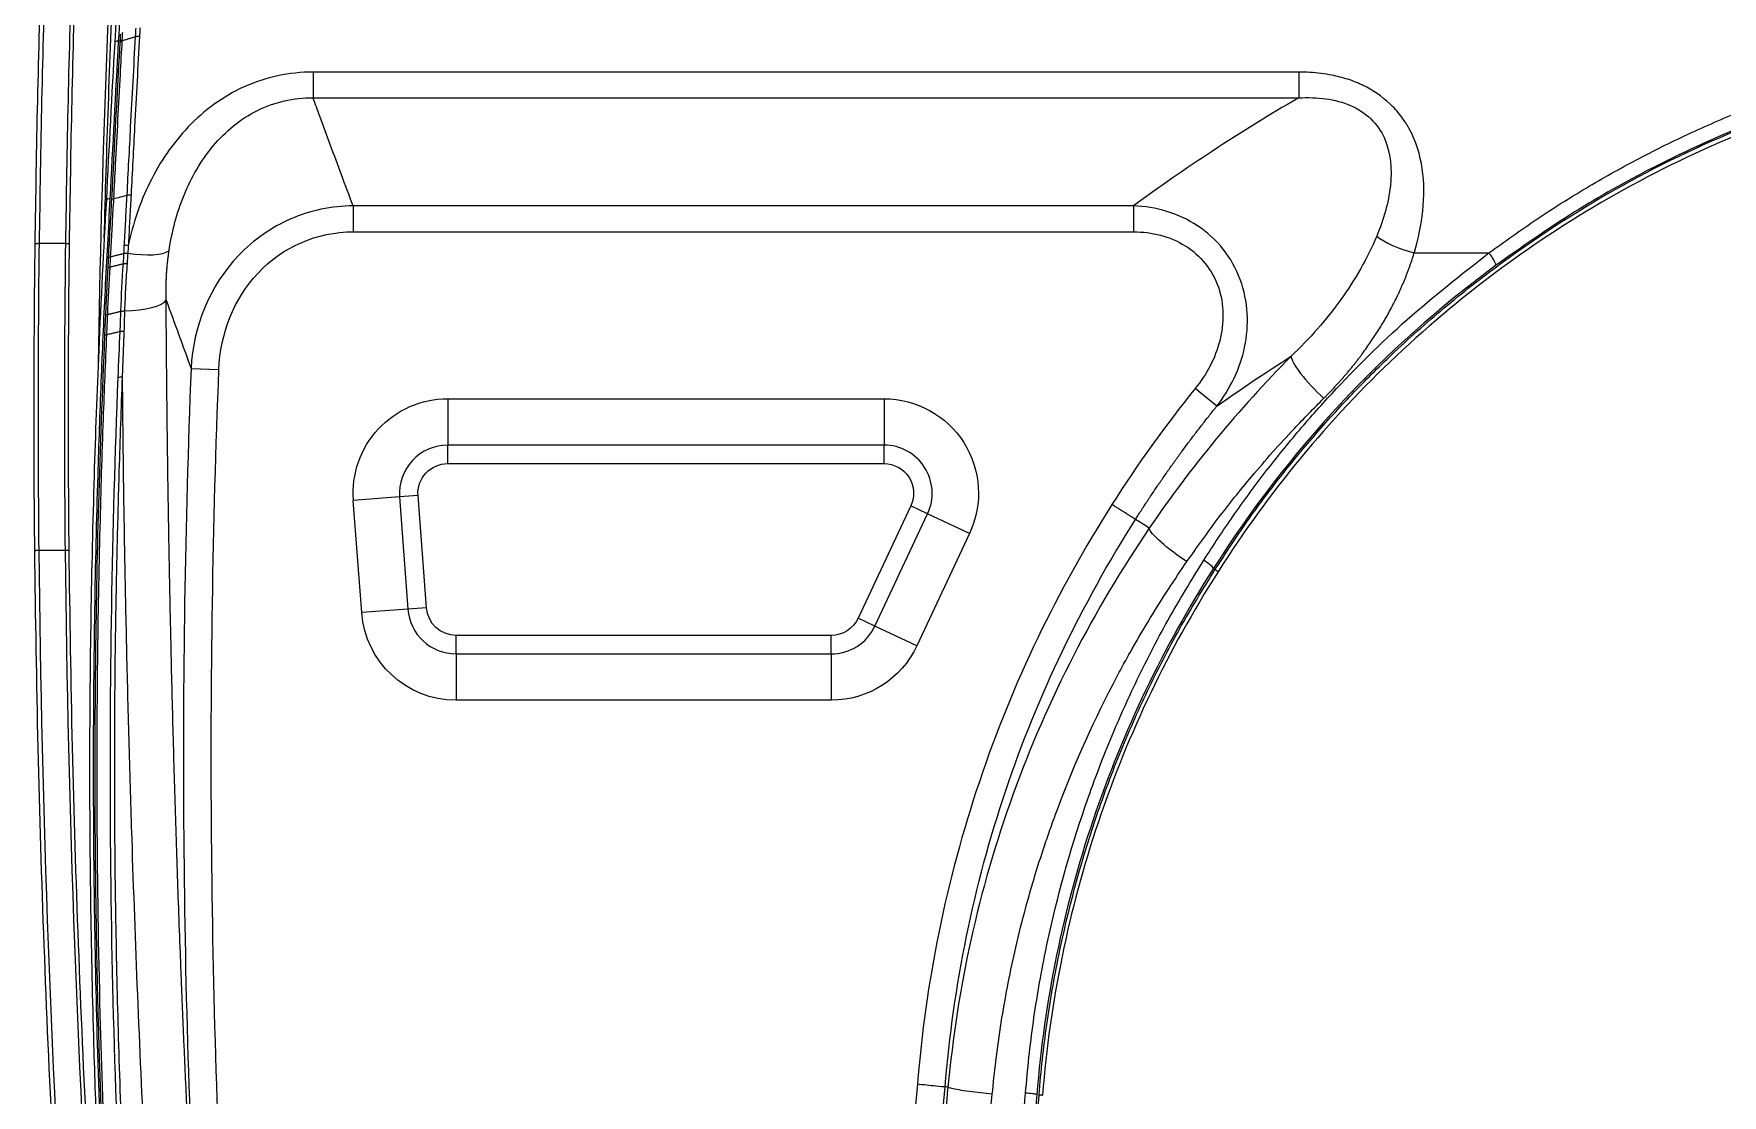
# Model space of a CAD drawing. Header units: millimetres. Extents: x 28 to 2425, y 8 to 1657.
# Drawn here: x 1754.3 to 1903.7, y 1127.8 to 1221.7 of the extents above; entities that cross this region are included whole.
import ezdxf

# ---------------------------------------------------------------- set-up
doc = ezdxf.new("R2010")
doc.units = ezdxf.units.MM
doc.layers.add('1LINE', color=7, linetype='CONTINUOUS')

msp = doc.modelspace()

# ---------------------------------------------------------------- linework, layer by layer
at = {"layer": '1LINE', "linetype": 'Continuous'}
for p, q in [((1761.98, 1221.05), (1761.81, 1221.05)), ((1779.04, 1218.32), (1779.04, 1216.04)), ((1866.24, 1218.32), (1866.24, 1216.04)), ((1851.63, 1206.49), (1782.58, 1206.49)), ((1782.58, 1206.49), (1782.58, 1204.19)), ((1851.63, 1206.49), (1851.63, 1204.19)), ((1782.58, 1204.19), (1851.63, 1204.19)), ((1876.45, 1202.32), (1883.07, 1202.32)), ((1768.25, 1192.11), (1770.71, 1192.01)), ((1790.95, 1189.42), (1790.95, 1185.32)), ((1790.95, 1189.42), (1829.55, 1189.42)), ((1829.55, 1189.42), (1829.55, 1185.32)), ((1859, 1188.77), (1857.08, 1190.32)), ((1829.55, 1185.32), (1790.95, 1185.32)), ((1790.95, 1183.68), (1790.95, 1185.32)), ((1829.55, 1183.68), (1829.55, 1185.32)), ((1790.95, 1183.68), (1829.55, 1183.68)), ((1786.7, 1180.74), (1782.6, 1180.43)), ((1783.34, 1170.51), (1782.6, 1180.43)), ((1788.33, 1180.86), (1786.7, 1180.74)), ((1786.7, 1180.74), (1787.43, 1170.81)), ((1789.07, 1170.93), (1788.33, 1180.86)), ((1831.92, 1179.95), (1827.26, 1170.01)), ((1828.75, 1169.31), (1833.41, 1179.25)), ((1833.41, 1179.25), (1831.92, 1179.95)), ((1837.12, 1177.51), (1833.41, 1179.25)), ((1837.12, 1177.51), (1832.46, 1167.57)), ((1787.43, 1170.81), (1783.34, 1170.51)), ((1789.07, 1170.93), (1787.43, 1170.81)), ((1828.75, 1169.31), (1827.26, 1170.01)), ((1791.69, 1166.85), (1791.69, 1168.49)), ((1824.88, 1168.49), (1791.69, 1168.49)), ((1824.88, 1166.85), (1824.88, 1168.49)), ((1832.46, 1167.57), (1828.75, 1169.31)), ((1791.69, 1166.85), (1824.88, 1166.85)), ((1791.69, 1166.85), (1791.69, 1162.75)), ((1824.88, 1166.85), (1824.88, 1162.75)), ((1824.88, 1162.75), (1791.69, 1162.75))]:
    msp.add_line(p, q, dxfattribs=at)
at = {"layer": '1LINE', "linetype": 'Continuous', "extrusion": (0, 0, -1)}
for centre, radius, start, end in [((-1790.95, 1181.05), 8.37, 355.7844, 90), ((-1829.55, 1181.06), 8.36, 90, 205.114), ((-1790.95, 1181.05), 2.63, 355.7844, 90), ((-1829.55, 1181.06), 2.62, 90, 205.114), ((-1791.69, 1171.12), 8.37, 270, 355.7844), ((-1791.69, 1171.12), 2.63, 270, 355.7844), ((-1824.88, 1171.12), 2.63, 205.114, 270), ((-1824.88, 1171.12), 8.37, 205.114, 270)]:
    msp.add_arc(centre, radius, start, end, dxfattribs=at)
at = {"layer": '1LINE', "linetype": 'Continuous'}
for centre, radius, start, end in [((1790.95, 1181.05), 4.27, 90, 184.2156), ((1829.55, 1181.06), 4.26, 334.886, 90), ((1791.69, 1171.12), 4.27, 184.2156, 270), ((1824.88, 1171.12), 4.27, 270, 334.886)]:
    msp.add_arc(centre, radius, start, end, dxfattribs=at)
for centre, major_axis, ratio, start_param, end_param in [((1761.81, 1220.94), (0.3, -0.017), 0.360708, 1.591142, 3.274346), ((1762.69, 1202.84), (-0.499, 0.027), 0.30054, 4.728371, 5.505748), ((1762.56, 1203.51), (3.93, -0.72), 0.294351, 4.788415, 6.01595), ((1876.45, 1203.51), (-3.83, 1.14), 0.287503, 0.617452, 1.655922), ((1762.11, 1198.32), (4, 0.02), 0.282764, 4.773548, 6.101145), ((1761.2, 1196.76), (-0.499, 0.023), 0.279639, 5.512609, 6.283185), ((1868.45, 1190.49), (-2.83, 2.83), 0.186145, 0.17766, 1.754444), ((1762.15, 1191.19), (-0.5, 0.02), 0.264183, 4.722852, 5.502987)]:
    msp.add_ellipse(centre, major_axis=major_axis, ratio=ratio, start_param=start_param, end_param=end_param, dxfattribs=at)
for points, knots in [([(1754.45, 1203.09), (1754.52, 1207.34), (1754.65, 1215.82), (1755.02, 1228.52), (1755.44, 1239.63), (1755.77, 1246.49), (1755.9, 1249.13)], [0, 0, 0, 0, 0.275563, 0.551344, 0.827372, 1, 1, 1, 1]), ([(1756.23, 1248.82), (1756.11, 1246.29), (1755.78, 1239.55), (1755.36, 1228.56), (1755, 1215.86), (1754.87, 1207.38), (1754.8, 1203.14)], [0, 0, 0, 0, 0.166309, 0.444665, 0.722558, 1, 1, 1, 1]), ([(1757.16, 1203.14), (1757.23, 1207.38), (1757.36, 1215.86), (1757.73, 1228.56), (1758.12, 1238.87), (1758.4, 1244.95), (1758.49, 1246.8)], [0, 0, 0, 0, 0.29033, 0.581132, 0.872419, 1, 1, 1, 1]), ([(1758.79, 1246.62), (1758.7, 1244.82), (1758.41, 1238.79), (1758.02, 1228.52), (1757.66, 1215.82), (1757.53, 1207.34), (1757.46, 1203.1)], [0, 0, 0, 0, 0.124949, 0.416884, 0.708558, 1, 1, 1, 1]), ([(1762.31, 1244.52), (1762.22, 1243.06), (1761.88, 1237.27), (1761.18, 1223.68), (1760.74, 1211.49), (1760.54, 1203.63)], [0, 0, 0, 0, 0.107992, 0.42719, 1, 1, 1, 1]), ([(1761.52, 1220.94), (1761.7, 1224.07), (1762.04, 1230.09), (1762.43, 1235.99), (1762.61, 1238.82)], [0, 0, 0, 0, 0.519582, 1, 1, 1, 1]), ([(1762.91, 1238.94), (1762.91, 1238.94), (1762.91, 1238.94), (1762.72, 1236.04), (1762.53, 1233.1), (1762.26, 1228.65), (1762.17, 1227.13), (1761.99, 1224.1), (1761.9, 1222.57), (1761.81, 1221.05)], [0, 0, 0, 0, 0.000003, 0.000003, 0.494375, 0.494375, 0.747187, 0.747187, 1, 1, 1, 1]), ([(1763.33, 1221.46), (1763.34, 1221.52), (1763.34, 1221.58), (1763.35, 1221.7), (1763.35, 1221.76), (1763.36, 1221.89), (1763.36, 1221.95), (1763.37, 1222.07), (1763.37, 1222.13), (1763.38, 1222.19)], [0, 0, 0, 0, 0.250659, 0.250659, 0.501404, 0.501404, 0.75215, 0.75215, 1, 1, 1, 1]), ([(1763.73, 1222.24), (1763.73, 1222.24), (1763.73, 1222.23), (1763.72, 1222.17), (1763.72, 1222.11), (1763.71, 1221.98), (1763.71, 1221.92), (1763.7, 1221.8), (1763.7, 1221.74), (1763.69, 1221.61), (1763.69, 1221.55), (1763.68, 1221.49)], [0, 0, 0, 0, 0.010515, 0.010515, 0.257886, 0.257886, 0.505258, 0.505258, 0.752629, 0.752629, 1, 1, 1, 1]), ([(1883.07, 1202.32), (1884.47, 1203.33), (1887.26, 1205.34), (1891.63, 1208.08), (1896.1, 1210.6), (1900.68, 1212.87), (1905.38, 1214.91), (1911.01, 1217.03), (1917.63, 1219.05), (1925.24, 1220.73), (1932.94, 1221.86), (1938.12, 1222.11), (1940.72, 1222.24)], [0, 0, 0, 0, 0.084506, 0.168247, 0.251428, 0.334257, 0.416949, 0.499717, 0.625894, 0.750784, 0.875208, 1, 1, 1, 1]), ([(1762.13, 1221.09), (1762.07, 1220.11), (1762.02, 1219.12), (1761.89, 1216.8), (1761.82, 1215.47), (1761.68, 1212.8), (1761.61, 1211.46), (1761.49, 1209.14), (1761.44, 1208.16), (1761.39, 1207.18)], [0, 0, 0, 0, 0.214185, 0.214185, 0.502275, 0.502275, 0.790338, 0.790338, 1, 1, 1, 1]), ([(1761.98, 1221.05), (1761.98, 1221.05), (1761.98, 1221.05), (1761.98, 1221.08), (1761.99, 1221.12), (1761.99, 1221.21), (1762, 1221.28), (1762, 1221.4), (1762.01, 1221.46), (1762.01, 1221.58), (1762.02, 1221.65), (1762.02, 1221.71)], [0, 0, 0, 0, 0.000084, 0.000084, 0.162213, 0.162213, 0.44148, 0.44148, 0.720748, 0.720748, 1, 1, 1, 1]), ([(1762.17, 1221.83), (1762.17, 1221.76), (1762.16, 1221.7), (1762.16, 1221.58), (1762.15, 1221.52), (1762.15, 1221.39), (1762.14, 1221.33), (1762.14, 1221.23), (1762.13, 1221.2), (1762.13, 1221.16)], [0, 0, 0, 0, 0.279263, 0.279263, 0.558527, 0.558527, 0.83779, 0.83779, 1, 1, 1, 1]), ([(1762.59, 1207.43), (1762.69, 1209.45), (1762.8, 1211.46), (1762.97, 1214.81), (1763.04, 1216.14), (1763.19, 1218.8), (1763.26, 1220.13), (1763.33, 1221.46)], [0, 0, 0, 0, 0.428579, 0.428579, 0.714291, 0.714291, 1, 1, 1, 1]), ([(1763.68, 1221.49), (1763.61, 1220.16), (1763.54, 1218.84), (1763.39, 1216.17), (1763.32, 1214.84), (1763.15, 1211.49), (1763.04, 1209.48), (1762.94, 1207.46)], [0, 0, 0, 0, 0.285703, 0.285703, 0.571416, 0.571416, 1, 1, 1, 1]), ([(1858.85, 1174.33), (1859.77, 1175.74), (1861.6, 1178.55), (1864.61, 1182.56), (1867.79, 1186.41), (1871.16, 1190.09), (1875, 1193.9), (1879.37, 1197.76), (1885.96, 1202.89), (1894.81, 1208.56), (1906.23, 1213.96), (1916.96, 1217.47), (1926.59, 1219.52), (1935, 1220.62), (1940.64, 1220.75), (1943.46, 1220.82)], [0, 0, 0, 0, 0.050379, 0.100482, 0.150403, 0.200232, 0.250062, 0.312685, 0.375248, 0.500322, 0.626089, 0.750425, 0.833955, 0.916933, 1, 1, 1, 1]), ([(1943.46, 1220.41), (1934.91, 1220.42), (1926.56, 1219.35), (1914.32, 1216.19), (1910.26, 1214.86), (1902.45, 1211.74), (1898.68, 1209.95), (1887.76, 1203.91), (1880.91, 1198.9), (1868.88, 1187.56), (1863.6, 1181.2), (1859.1, 1174.11)], [0, 0, 0, 0, 0.25, 0.25, 0.375, 0.375, 0.5, 0.5, 0.75, 0.75, 1, 1, 1, 1]), ([(1940.74, 1220.88), (1939.09, 1220.81), (1935.75, 1220.68), (1930.74, 1220.15), (1925.7, 1219.39), (1920.64, 1218.35), (1915.57, 1217.03), (1910.05, 1215.28), (1903.98, 1212.95), (1897.31, 1209.82), (1890.41, 1205.96), (1885.96, 1202.83), (1883.66, 1201.21)], [0, 0, 0, 0, 0.080416, 0.161947, 0.244624, 0.328474, 0.413525, 0.499804, 0.611237, 0.731724, 0.861303, 1, 1, 1, 1]), ([(1779.04, 1218.32), (1776.95, 1218.32), (1774.84, 1217.87), (1771.07, 1216.17), (1769.39, 1214.92), (1766.61, 1212.01), (1765.47, 1210.33), (1763.73, 1206.78), (1763.11, 1204.93), (1762.69, 1202.99)], [0, 0, 0, 0, 0.25, 0.25, 0.5, 0.5, 0.75, 0.75, 1, 1, 1, 1]), ([(1866.24, 1218.32), (1863.57, 1218.32), (1860.91, 1218.32), (1847.57, 1218.32), (1836.91, 1218.32), (1810.51, 1218.32), (1794.78, 1218.32), (1779.04, 1218.32)], [0, 0, 0, 0, 0.091746, 0.091746, 0.458731, 0.458731, 1, 1, 1, 1]), ([(1876.45, 1202.32), (1876.45, 1202.32), (1876.45, 1202.32), (1876.45, 1202.32), (1876.45, 1202.32), (1876.45, 1202.32), (1876.45, 1202.32), (1876.45, 1202.32), (1876.45, 1202.32), (1876.45, 1202.32), (1876.45, 1202.32), (1876.45, 1202.32), (1876.45, 1202.32), (1876.45, 1202.32), (1876.45, 1202.32), (1876.45, 1202.32), (1876.45, 1202.32), (1876.45, 1202.32), (1876.45, 1202.32), (1876.45, 1202.32), (1876.45, 1202.32), (1876.45, 1202.32), (1876.45, 1202.32), (1876.45, 1202.32), (1876.45, 1202.32), (1876.45, 1202.32), (1876.45, 1202.33), (1876.45, 1202.33), (1876.45, 1202.33), (1876.45, 1202.33), (1876.45, 1202.33), (1876.45, 1202.33), (1876.45, 1202.33), (1876.45, 1202.33), (1876.45, 1202.33), (1876.45, 1202.33), (1876.45, 1202.33), (1876.46, 1202.33), (1876.46, 1202.33), (1876.46, 1202.33), (1876.46, 1202.33), (1876.46, 1202.33), (1876.46, 1202.33), (1876.46, 1202.33), (1876.46, 1202.33), (1876.46, 1202.33), (1876.46, 1202.33), (1876.46, 1202.33), (1876.46, 1202.33), (1876.46, 1202.33), (1876.46, 1202.33), (1876.46, 1202.33), (1876.46, 1202.33), (1876.46, 1202.33), (1876.46, 1202.33), (1876.46, 1202.33), (1876.46, 1202.34), (1876.46, 1202.34), (1876.46, 1202.34), (1876.46, 1202.34), (1876.46, 1202.34), (1876.46, 1202.34), (1876.46, 1202.34), (1876.46, 1202.34), (1876.46, 1202.34), (1876.46, 1202.34), (1876.46, 1202.34), (1876.46, 1202.34), (1876.46, 1202.34), (1876.46, 1202.34), (1876.46, 1202.34), (1876.46, 1202.34), (1876.46, 1202.34), (1876.46, 1202.34), (1876.46, 1202.34), (1876.46, 1202.34), (1876.46, 1202.34), (1876.46, 1202.34), (1876.46, 1202.34), (1876.46, 1202.34), (1876.46, 1202.34), (1876.46, 1202.34), (1876.46, 1202.34), (1876.46, 1202.34), (1876.46, 1202.34), (1876.46, 1202.34), (1876.46, 1202.34), (1876.46, 1202.35), (1876.46, 1202.35), (1876.46, 1202.35), (1876.46, 1202.35), (1876.46, 1202.35), (1876.46, 1202.35), (1876.46, 1202.35), (1876.46, 1202.35), (1876.46, 1202.35), (1876.46, 1202.35), (1876.46, 1202.35), (1876.46, 1202.35), (1876.46, 1202.35), (1876.46, 1202.35), (1876.46, 1202.35), (1876.46, 1202.35), (1876.46, 1202.35), (1876.46, 1202.35), (1876.46, 1202.35), (1876.46, 1202.35), (1876.46, 1202.35), (1876.46, 1202.35), (1876.46, 1202.35), (1876.46, 1202.35), (1876.46, 1202.35), (1876.46, 1202.35), (1876.46, 1202.35), (1876.46, 1202.35), (1876.46, 1202.35), (1876.46, 1202.35), (1876.46, 1202.36), (1876.46, 1202.36), (1876.46, 1202.36), (1876.46, 1202.36), (1876.46, 1202.36), (1876.46, 1202.36), (1876.46, 1202.36), (1876.46, 1202.36), (1876.46, 1202.36), (1876.46, 1202.36), (1876.46, 1202.36), (1876.46, 1202.36), (1876.46, 1202.36), (1876.46, 1202.36), (1876.46, 1202.36), (1876.46, 1202.36), (1876.46, 1202.36), (1876.46, 1202.36), (1876.46, 1202.36), (1876.46, 1202.36), (1876.46, 1202.36), (1876.46, 1202.36), (1876.47, 1202.36), (1876.47, 1202.36), (1876.47, 1202.36), (1876.47, 1202.36), (1876.47, 1202.36), (1876.47, 1202.36), (1876.47, 1202.36), (1876.47, 1202.36), (1876.47, 1202.37), (1876.47, 1202.37), (1876.47, 1202.37), (1876.47, 1202.37), (1876.47, 1202.37), (1876.47, 1202.37), (1876.47, 1202.37), (1876.47, 1202.37), (1876.47, 1202.37), (1876.47, 1202.37), (1876.47, 1202.37), (1876.47, 1202.37), (1876.47, 1202.37), (1876.47, 1202.37), (1876.47, 1202.37), (1876.47, 1202.37), (1876.47, 1202.37), (1876.47, 1202.37), (1876.47, 1202.37), (1876.47, 1202.37), (1876.47, 1202.37), (1876.47, 1202.37), (1876.47, 1202.37), (1876.47, 1202.37), (1876.47, 1202.37), (1876.47, 1202.37), (1876.47, 1202.37), (1876.47, 1202.37), (1876.47, 1202.37), (1876.47, 1202.37), (1876.47, 1202.38), (1876.47, 1202.38), (1876.47, 1202.38), (1876.47, 1202.38), (1876.47, 1202.38), (1876.47, 1202.38), (1876.47, 1202.38), (1876.47, 1202.38), (1876.47, 1202.38), (1876.47, 1202.38), (1876.47, 1202.38), (1876.47, 1202.38), (1876.47, 1202.38), (1876.47, 1202.38), (1876.47, 1202.38), (1876.47, 1202.38), (1876.47, 1202.38), (1876.47, 1202.38), (1876.47, 1202.38), (1876.47, 1202.38), (1876.47, 1202.38), (1876.47, 1202.38), (1876.47, 1202.38), (1876.83, 1203.58), (1877.35, 1206.04), (1877.35, 1209.78), (1876.62, 1212.2), (1876.02, 1213.29), (1876.02, 1213.29), (1876.02, 1213.29), (1876.02, 1213.29), (1876.02, 1213.29), (1876.02, 1213.29), (1876.02, 1213.29), (1876.02, 1213.29), (1876.02, 1213.29), (1876.02, 1213.29), (1876.02, 1213.29), (1876.02, 1213.29), (1876.02, 1213.29), (1876.02, 1213.3), (1876.02, 1213.3), (1876.02, 1213.3), (1876.02, 1213.3), (1876.02, 1213.3), (1876.02, 1213.3), (1876.02, 1213.3), (1876.02, 1213.3), (1876.02, 1213.3), (1876.02, 1213.3), (1876.02, 1213.3), (1876.02, 1213.3), (1876.02, 1213.3), (1876.02, 1213.3), (1876.02, 1213.3), (1876.01, 1213.31), (1876, 1213.34), (1875.97, 1213.38), (1875.92, 1213.47), (1875.82, 1213.65), (1875.6, 1214), (1875.12, 1214.67), (1874, 1215.89), (1872.8, 1216.72), (1871.93, 1217.14), (1871.93, 1217.14), (1871.93, 1217.14), (1871.93, 1217.14), (1871.93, 1217.14), (1871.92, 1217.14), (1871.92, 1217.15), (1871.91, 1217.15), (1871.88, 1217.16), (1871.84, 1217.19), (1871.74, 1217.23), (1871.55, 1217.32), (1871.16, 1217.48), (1870.36, 1217.77), (1869.34, 1218.03), (1868.21, 1218.21), (1867.22, 1218.31), (1866.57, 1218.32), (1866.24, 1218.32)], [0, 0, 0, 0, 0.000015, 0.000031, 0.000046, 0.000061, 0.000077, 0.000092, 0.000108, 0.000123, 0.000138, 0.000154, 0.000169, 0.000184, 0.0002, 0.000215, 0.00023, 0.000246, 0.000261, 0.000276, 0.000292, 0.000307, 0.000323, 0.000338, 0.000353, 0.000369, 0.000384, 0.000399, 0.000415, 0.00043, 0.000445, 0.000461, 0.000476, 0.000492, 0.000507, 0.000522, 0.000538, 0.000553, 0.000568, 0.000584, 0.000599, 0.000614, 0.00063, 0.000645, 0.00066, 0.000676, 0.000691, 0.000707, 0.000722, 0.000737, 0.000753, 0.000768, 0.000783, 0.000799, 0.000814, 0.000829, 0.000845, 0.00086, 0.000876, 0.000891, 0.000906, 0.000922, 0.000937, 0.000952, 0.000968, 0.000983, 0.000998, 0.001014, 0.001029, 0.001044, 0.00106, 0.001075, 0.001091, 0.001106, 0.001121, 0.001137, 0.001152, 0.001167, 0.001183, 0.001198, 0.001213, 0.001229, 0.001244, 0.00126, 0.001275, 0.00129, 0.001306, 0.001321, 0.001336, 0.001352, 0.001367, 0.001382, 0.001398, 0.001413, 0.001428, 0.001444, 0.001459, 0.001475, 0.00149, 0.001505, 0.001521, 0.001536, 0.001551, 0.001567, 0.001582, 0.001597, 0.001613, 0.001628, 0.001644, 0.001659, 0.001674, 0.00169, 0.001705, 0.00172, 0.001736, 0.001751, 0.001766, 0.001782, 0.001797, 0.001812, 0.001828, 0.001843, 0.001859, 0.001874, 0.001889, 0.001905, 0.00192, 0.001935, 0.001951, 0.001966, 0.001981, 0.001997, 0.002012, 0.002028, 0.002043, 0.002058, 0.002074, 0.002089, 0.002104, 0.00212, 0.002135, 0.00215, 0.002166, 0.002181, 0.002196, 0.002212, 0.002227, 0.002243, 0.002258, 0.002273, 0.002289, 0.002304, 0.002319, 0.002335, 0.00235, 0.002365, 0.002381, 0.002396, 0.002412, 0.002427, 0.002442, 0.002458, 0.002473, 0.002488, 0.002504, 0.002519, 0.002534, 0.00255, 0.002565, 0.002581, 0.002596, 0.002611, 0.002627, 0.002642, 0.002657, 0.002673, 0.002688, 0.002703, 0.002719, 0.002734, 0.002749, 0.002765, 0.00278, 0.002796, 0.002811, 0.002826, 0.002842, 0.002857, 0.002872, 0.002888, 0.002903, 0.002918, 0.002934, 0.002949, 0.002965, 0.00298, 0.002995, 0.003011, 0.003026, 0.003041, 0.003057, 0.1697, 0.335641, 0.501402, 0.501418, 0.501433, 0.501448, 0.501464, 0.501479, 0.501494, 0.501509, 0.501525, 0.50154, 0.501555, 0.501571, 0.501586, 0.501601, 0.501617, 0.501632, 0.501647, 0.501662, 0.501678, 0.501693, 0.501708, 0.501724, 0.501739, 0.501754, 0.501769, 0.501785, 0.5018, 0.501831, 0.501892, 0.502381, 0.50336, 0.505317, 0.509232, 0.517061, 0.532717, 0.564014, 0.626507, 0.750459, 0.750467, 0.750474, 0.75049, 0.75052, 0.75058, 0.750701, 0.750943, 0.751427, 0.752394, 0.754328, 0.758197, 0.765934, 0.781408, 0.812382, 0.874557, 0.916459, 0.958337, 1, 1, 1, 1]), ([(1766.3, 1202.51), (1766.55, 1204.23), (1766.99, 1205.87), (1768.26, 1208.99), (1769.12, 1210.49), (1771.28, 1213.07), (1772.6, 1214.17), (1775.62, 1215.67), (1777.33, 1216.06), (1779.04, 1216.04)], [0, 0, 0, 0, 0.25, 0.25, 0.5, 0.5, 0.75, 0.75, 1, 1, 1, 1]), ([(1782.58, 1206.49), (1782.23, 1207.4), (1781.89, 1208.32), (1780.91, 1210.97), (1780.27, 1212.69), (1779.44, 1214.96), (1779.24, 1215.5), (1779.04, 1216.04)], [0, 0, 0, 0, 0.287844, 0.287844, 0.830939, 0.830939, 1, 1, 1, 1]), ([(1866.24, 1216.04), (1867.85, 1216.13), (1869.48, 1215.95), (1871.5, 1215.06), (1872.12, 1214.66), (1873.13, 1213.68), (1873.53, 1213.1), (1874.39, 1211.19), (1874.51, 1209.72), (1874.18, 1206.77), (1873.74, 1205.26), (1873.14, 1203.8)], [0, 0, 0, 0, 0.25, 0.25, 0.375, 0.375, 0.5, 0.5, 0.75, 0.75, 1, 1, 1, 1]), ([(1760.81, 1106.9), (1760.65, 1109.62), (1760.32, 1115.18), (1759.94, 1123.67), (1759.6, 1133.38), (1759.35, 1144.75), (1759.26, 1157.36), (1759.38, 1170.16), (1759.66, 1182.19), (1760.1, 1194.5), (1760.54, 1202.58), (1760.78, 1207.01)], [0, 0, 0, 0, 0.08041, 0.163852, 0.250112, 0.367123, 0.500137, 0.62497, 0.750032, 0.862981, 1, 1, 1, 1]), ([(1761.07, 1207.1), (1760.92, 1204.42), (1760.62, 1199.05), (1760.26, 1190.89), (1759.93, 1181.47), (1759.67, 1170.4), (1759.56, 1157.86), (1759.64, 1145.05), (1759.92, 1131.95), (1760.4, 1119.23), (1760.89, 1110.74), (1761.11, 1106.92)], [0, 0, 0, 0, 0.083023, 0.166341, 0.25005, 0.369631, 0.500021, 0.625081, 0.749976, 0.887382, 1, 1, 1, 1]), ([(1761.39, 1207.11), (1761.36, 1206.76), (1761.34, 1206.4), (1761.28, 1205.36), (1761.25, 1204.69), (1761.17, 1203.34), (1761.14, 1202.66), (1761.1, 1201.98)], [0, 0, 0, 0, 0.210017, 0.210017, 0.605036, 0.605036, 1, 1, 1, 1]), ([(1762.34, 1202.97), (1762.35, 1203.1), (1762.36, 1203.24), (1762.4, 1204.06), (1762.44, 1204.73), (1762.51, 1206.08), (1762.55, 1206.76), (1762.59, 1207.43)], [0, 0, 0, 0, 0.092606, 0.092606, 0.546304, 0.546304, 1, 1, 1, 1]), ([(1762.94, 1207.46), (1762.94, 1207.46), (1762.94, 1207.46), (1762.9, 1206.78), (1762.86, 1206.11), (1762.79, 1204.76), (1762.75, 1204.08), (1762.71, 1203.27), (1762.7, 1203.13), (1762.69, 1202.99)], [0, 0, 0, 0, 0.000603, 0.000603, 0.454027, 0.454027, 0.90745, 0.90745, 1, 1, 1, 1]), ([(1782.58, 1206.49), (1780.67, 1206.47), (1778.81, 1206.08), (1775.35, 1204.58), (1773.79, 1203.49), (1769.87, 1199.41), (1768.43, 1195.79), (1768.25, 1192.11)], [0, 0, 0, 0, 0.25, 0.25, 0.5, 0.5, 1, 1, 1, 1]), ([(1859, 1188.77), (1860.17, 1190.28), (1861.05, 1192.07), (1861.86, 1195.92), (1861.78, 1198.04), (1860.71, 1200.92), (1860.19, 1201.84), (1858.92, 1203.45), (1858.13, 1204.16), (1855.6, 1205.84), (1853.59, 1206.41), (1851.63, 1206.49)], [0, 0, 0, 0, 0.25, 0.25, 0.5, 0.5, 0.625, 0.625, 0.75, 0.75, 1, 1, 1, 1]), ([(1770.71, 1192.01), (1770.83, 1195.17), (1772.01, 1198.24), (1776.33, 1202.84), (1779.4, 1204.19), (1782.58, 1204.19)], [0, 0, 0, 0, 0.5, 0.5, 1, 1, 1, 1]), ([(1851.63, 1204.19), (1853.24, 1204.19), (1854.85, 1203.79), (1857.54, 1202.12), (1858.61, 1200.79), (1859.65, 1197.78), (1859.64, 1196.1), (1858.86, 1193.01), (1858.09, 1191.57), (1857.08, 1190.32)], [0, 0, 0, 0, 0.25, 0.25, 0.5, 0.5, 0.75, 0.75, 1, 1, 1, 1]), ([(1762.31, 1202.28), (1762.31, 1202.28), (1762.31, 1202.28), (1762.32, 1202.51), (1762.33, 1202.74), (1762.34, 1202.97)], [0, 0, 0, 0, 0.000084, 0.000084, 1, 1, 1, 1]), ([(1873.14, 1203.8), (1872.32, 1201.84), (1871.24, 1199.98), (1868.68, 1196.41), (1867.2, 1194.71), (1865.57, 1193.18)], [0, 0, 0, 0, 0.5, 0.5, 1, 1, 1, 1]), ([(1762.59, 1201.39), (1762.54, 1200.71), (1762.44, 1199.32), (1762.39, 1197.91), (1762.36, 1197.19)], [0, 0, 0, 0, 0.486598, 1, 1, 1, 1]), ([(1857.83, 1175.13), (1858.68, 1176.43), (1860.39, 1179.05), (1863.16, 1182.81), (1866.08, 1186.44), (1870.2, 1191.08), (1875.72, 1196.56), (1880.61, 1200.4), (1883.07, 1202.32)], [0, 0, 0, 0, 0.125155, 0.250853, 0.375692, 0.50006, 0.749874, 1, 1, 1, 1]), ([(1760.7, 1196.78), (1760.71, 1197.13), (1760.73, 1197.48), (1760.76, 1198.18), (1760.78, 1198.53), (1760.83, 1199.58), (1760.87, 1200.28), (1760.9, 1200.97)], [0, 0, 0, 0, 0.249928, 0.249928, 0.499849, 0.499849, 1, 1, 1, 1]), ([(1760.62, 1195.01), (1760.63, 1195.3), (1760.64, 1195.59), (1760.66, 1196.04), (1760.67, 1196.18), (1760.68, 1196.48), (1760.69, 1196.63), (1760.7, 1196.78)], [0, 0, 0, 0, 0.496649, 0.496649, 0.748284, 0.748284, 1, 1, 1, 1]), ([(1760.77, 1195.1), (1760.66, 1192.62), (1760.42, 1186.98), (1760.14, 1177.38), (1759.92, 1165.6), (1759.87, 1151.23), (1760.11, 1135.9), (1760.61, 1121.33), (1761.1, 1112.56), (1761.32, 1108.65)], [0, 0, 0, 0, 0.088078, 0.200778, 0.338099, 0.500035, 0.699331, 0.865984, 1, 1, 1, 1]), ([(1762.3, 1195.41), (1762.28, 1194.73), (1762.22, 1193.37), (1762.18, 1192), (1762.15, 1191.32)], [0, 0, 0, 0, 0.500001, 1, 1, 1, 1]), ([(1761.17, 1108.64), (1761.02, 1111.38), (1760.71, 1116.65), (1760.38, 1124.22), (1760.14, 1131.12), (1759.97, 1137.35), (1759.87, 1142.9), (1759.8, 1147.8), (1759.74, 1155.37), (1759.78, 1166.1), (1760.04, 1180.39), (1760.42, 1190.05), (1760.62, 1195.01)], [0, 0, 0, 0, 0.094192, 0.180777, 0.259771, 0.331184, 0.395024, 0.451294, 0.499996, 0.657047, 0.823775, 1, 1, 1, 1]), ([(1762.15, 1191.32), (1762.05, 1188.57), (1761.87, 1183.58), (1761.7, 1176.8), (1761.54, 1169.35), (1761.45, 1160.73), (1761.46, 1150.39), (1761.61, 1140.01), (1761.89, 1129.5), (1762.3, 1119.07), (1762.69, 1112.11), (1762.88, 1108.73)], [0, 0, 0, 0, 0.101949, 0.185276, 0.250031, 0.375031, 0.500023, 0.625011, 0.749997, 0.878596, 1, 1, 1, 1]), ([(1762.15, 1191.32), (1762.18, 1188.63), (1762.23, 1183.26), (1762.36, 1175.13), (1762.53, 1166.97), (1762.74, 1158.76), (1763.04, 1148.68), (1763.48, 1136.71), (1764.09, 1122.85), (1764.59, 1113.59), (1764.85, 1108.96)], [0, 0, 0, 0, 0.100026, 0.199954, 0.299853, 0.399793, 0.499838, 0.666546, 0.833304, 1, 1, 1, 1]), ([(1856.35, 1175.02), (1857.26, 1176.3), (1859.08, 1178.87), (1862.25, 1182.8), (1865.37, 1186.34), (1867.58, 1188.57), (1868.45, 1189.46)], [0, 0, 0, 0, 0.250271, 0.500006, 0.802165, 1, 1, 1, 1]), ([(1849.71, 1180.06), (1847.29, 1176.22), (1845.09, 1172.3), (1841.17, 1164.14), (1839.45, 1159.89), (1836.52, 1151.2), (1835.32, 1146.72), (1833.49, 1137.75), (1832.87, 1133.28), (1832.5, 1128.77)], [0, 0, 0, 0, 0.247153, 0.247153, 0.500353, 0.500353, 0.753552, 0.753552, 1, 1, 1, 1]), ([(1834.95, 1128.54), (1835.69, 1137.51), (1837.49, 1146.36), (1843.15, 1163.17), (1846.98, 1171.11), (1851.79, 1178.75)], [0, 0, 0, 0, 0.5, 0.5, 1, 1, 1, 1]), ([(1853.01, 1177.97), (1850.59, 1174.38), (1848.33, 1170.62), (1844.28, 1162.74), (1842.47, 1158.59), (1839.43, 1150.17), (1838.19, 1145.88), (1836.29, 1137.26), (1835.62, 1132.91), (1835.21, 1128.52)], [0, 0, 0, 0, 0.247173, 0.247173, 0.500297, 0.500297, 0.753421, 0.753421, 1, 1, 1, 1]), ([(1856.34, 1175.02), (1855.58, 1175.51), (1854.7, 1176.16), (1853.41, 1177.3), (1853.06, 1177.75), (1853.01, 1177.97)], [0, 0, 0, 0, 0.5, 0.5, 1, 1, 1, 1]), ([(1757.01, 1106.2), (1756.67, 1112.01), (1755.97, 1123.63), (1755.22, 1141.07), (1754.67, 1158.51), (1754.5, 1170.14), (1754.42, 1175.95)], [0, 0, 0, 0, 0.249844, 0.499788, 0.749838, 1, 1, 1, 1]), ([(1757.43, 1175.97), (1757.51, 1170.17), (1757.68, 1158.57), (1758.23, 1141.16), (1758.98, 1123.76), (1759.67, 1112.17), (1760.02, 1106.37)], [0, 0, 0, 0, 0.250163, 0.500213, 0.750156, 1, 1, 1, 1]), ([(1839.13, 1127.9), (1839.23, 1128.88), (1839.44, 1131), (1840.04, 1135.2), (1841.05, 1140.49), (1842.38, 1145.59), (1843.48, 1149.1), (1844.08, 1150.84), (1844.38, 1151.71), (1844.54, 1152.14), (1844.62, 1152.36), (1844.66, 1152.47), (1844.68, 1152.53), (1846.15, 1156.54), (1847.98, 1160.68), (1850.18, 1164.88), (1850.68, 1165.81), (1851.57, 1167.43), (1852.94, 1169.78), (1854.62, 1172.46), (1855.8, 1174.21), (1856.34, 1175.02)], [0, 0, 0, 0, 0.057322, 0.125333, 0.249778, 0.373929, 0.436075, 0.467193, 0.482767, 0.490558, 0.494455, 0.496404, 0.497378, 0.498352, 0.749033, 0.76471, 0.780383, 0.811724, 0.87441, 0.942008, 1, 1, 1, 1]), ([(1842.07, 1128), (1842.17, 1129.05), (1842.35, 1131.16), (1842.88, 1135.33), (1844.13, 1142.58), (1846.32, 1150.71), (1849.22, 1158.55), (1851.75, 1164.28), (1854.58, 1169.82), (1856.75, 1173.36), (1857.83, 1175.13)], [0, 0, 0, 0, 0.062903, 0.125289, 0.250072, 0.499965, 0.626391, 0.749968, 0.875484, 1, 1, 1, 1]), ([(1858.68, 1174.38), (1854.24, 1167.43), (1850.7, 1160.03), (1845.4, 1144.3), (1843.73, 1136.19), (1843.07, 1127.85)], [0, 0, 0, 0, 0.5, 0.5, 1, 1, 1, 1]), ([(1843.27, 1127.85), (1843.36, 1128.89), (1843.54, 1130.96), (1844.07, 1135.08), (1845.3, 1142.23), (1847.46, 1150.23), (1850.32, 1157.97), (1852.82, 1163.61), (1855.63, 1169.09), (1857.77, 1172.58), (1858.85, 1174.33)], [0, 0, 0, 0, 0.062658, 0.125271, 0.250015, 0.499879, 0.6253, 0.749938, 0.874704, 1, 1, 1, 1]), ([(1859.1, 1174.11), (1854.69, 1167.19), (1851.15, 1159.83), (1845.88, 1144.17), (1844.23, 1136.1), (1843.57, 1127.81)], [0, 0, 0, 0, 0.5, 0.5, 1, 1, 1, 1]), ([(1858.68, 1174.38), (1858.7, 1174.41), (1858.64, 1174.52), (1858.3, 1174.82), (1858.04, 1175), (1857.83, 1175.13)], [0, 0, 0, 0, 0.5, 0.5, 1, 1, 1, 1]), ([(1832.5, 1128.77), (1832.2, 1125.51), (1831.95, 1122.23), (1831.53, 1115.69), (1831.37, 1112.41), (1831.26, 1109.13)], [0, 0, 0, 0, 0.499811, 0.499811, 1, 1, 1, 1]), ([(1834.95, 1128.53), (1834.85, 1128.55), (1834.56, 1128.57), (1833.63, 1128.66), (1833.03, 1128.72), (1832.5, 1128.77)], [0, 0, 0, 0, 0.5, 0.5, 1, 1, 1, 1]), ([(1835.2, 1128.52), (1835.06, 1127.08), (1834.75, 1123.85), (1834.31, 1118.27), (1834.01, 1113.21), (1833.89, 1109.95), (1833.85, 1109.03)], [0, 0, 0, 0, 0.22199, 0.500003, 0.859222, 1, 1, 1, 1]), ([(1839.13, 1127.9), (1838.79, 1127.94), (1838.07, 1128.01), (1837.05, 1128.14), (1836.15, 1128.27), (1835.49, 1128.41), (1835.3, 1128.48), (1835.2, 1128.51)], [0, 0, 0, 0, 0.183667, 0.382851, 0.591017, 0.799616, 1, 1, 1, 1]), ([(1837.79, 1108.87), (1837.85, 1110.46), (1837.99, 1113.64), (1838.28, 1118.35), (1838.65, 1123.11), (1838.97, 1126.27), (1839.13, 1127.9)], [0, 0, 0, 0, 0.250001, 0.5, 0.742031, 1, 1, 1, 1]), ([(1840.86, 1108.73), (1841, 1111.94), (1841.27, 1118.37), (1841.8, 1124.78), (1842.07, 1128)], [0, 0, 0, 0, 0.498116, 1, 1, 1, 1]), ([(1843.07, 1127.85), (1842.8, 1124.66), (1842.27, 1118.29), (1841.99, 1111.89), (1841.86, 1108.69)], [0, 0, 0, 0, 0.500512, 1, 1, 1, 1]), ([(1842, 1106.92), (1842.08, 1109.2), (1842.25, 1113.81), (1842.67, 1120.8), (1843.07, 1125.48), (1843.27, 1127.85)], [0, 0, 0, 0, 0.326511, 0.65978, 1, 1, 1, 1]), ([(1843.07, 1127.85), (1843.06, 1127.86), (1843.03, 1127.88), (1842.7, 1127.94), (1842.29, 1127.98), (1842.07, 1128)], [0, 0, 0, 0, 0.231097, 0.578882, 1, 1, 1, 1]), ([(1843.27, 1127.85), (1843.28, 1127.85), (1843.29, 1127.85), (1843.31, 1127.85), (1843.32, 1127.85), (1843.37, 1127.84), (1843.4, 1127.84), (1843.46, 1127.83), (1843.48, 1127.83), (1843.52, 1127.82), (1843.54, 1127.82), (1843.56, 1127.81), (1843.57, 1127.81), (1843.57, 1127.81)], [0, 0, 0, 0, 0.068676, 0.068676, 0.14348, 0.14348, 0.357613, 0.357613, 0.571743, 0.571743, 0.785872, 0.785872, 1, 1, 1, 1])]:
    msp.add_open_spline(points, degree=3, knots=knots, dxfattribs=at)
for points, degree in [([(1760.05, 1192.54), (1760.33, 1210.09), (1761.01, 1227.51), (1762.06, 1244.79)], 3), ([(1760.78, 1207.01), (1761.01, 1211.69), (1761.26, 1216.34), (1761.52, 1220.94)], 3), ([(1761.81, 1221.05), (1761.55, 1216.44), (1761.31, 1211.79), (1761.07, 1207.1)], 3), ([(1761.24, 1207.08), (1761.48, 1211.77), (1761.72, 1216.42), (1761.98, 1221.03)], 3), ([(1761.98, 1221.05), (1761.99, 1221.09), (1762.04, 1221.13), (1762.13, 1221.16)], 3), ([(1761.98, 1220.97), (1761.98, 1221.02), (1762.04, 1221.06), (1762.13, 1221.09)], 3), ([(1762.13, 1221.09), (1763.33, 1221.46)], 1), ([(1762.13, 1221.16), (1762.13, 1221.14), (1762.13, 1221.11), (1762.13, 1221.09)], 3), ([(1779.04, 1216.04), (1808.11, 1216.04), (1837.17, 1216.04), (1866.24, 1216.04)], 3), ([(1866.24, 1216.04), (1860.93, 1212.96), (1856.1, 1209.76), (1851.63, 1206.49)], 3), ([(1761.07, 1207.1), (1760.93, 1207.11), (1760.76, 1207.06), (1760.78, 1207.01)], 3), ([(1760.95, 1201.89), (1761.04, 1203.62), (1761.14, 1205.35), (1761.24, 1207.08)], 3), ([(1761.24, 1207.08), (1761.24, 1207.09), (1761.3, 1207.11), (1761.38, 1207.11)], 3), ([(1761.39, 1207.11), (1761.79, 1207.22), (1762.19, 1207.32), (1762.59, 1207.43)], 3), ([(1762.59, 1207.43), (1762.68, 1207.45), (1762.82, 1207.46), (1762.94, 1207.46)], 3), ([(1754.42, 1175.95), (1754.33, 1185.01), (1754.34, 1194.06), (1754.45, 1203.09)], 3), ([(1754.8, 1203.14), (1754.69, 1194.11), (1754.68, 1185.06), (1754.77, 1176)], 3), ([(1757.16, 1203.14), (1754.8, 1203.14)], 1), ([(1757.13, 1176), (1757.04, 1185.06), (1757.05, 1194.11), (1757.16, 1203.14)], 3), ([(1757.46, 1203.1), (1757.35, 1194.07), (1757.34, 1185.03), (1757.43, 1175.97)], 3), ([(1762.69, 1202.99), (1762.68, 1202.76), (1762.66, 1202.54), (1762.65, 1202.31)], 3), ([(1761.05, 1201.07), (1760.98, 1199.67), (1760.91, 1198.27), (1760.84, 1196.87)], 3), ([(1760.9, 1200.97), (1760.92, 1201.28), (1760.94, 1201.58), (1760.95, 1201.89)], 3), ([(1760.95, 1201.89), (1760.95, 1201.93), (1761.01, 1201.96), (1761.1, 1201.98)], 3), ([(1761.1, 1201.98), (1761.08, 1201.68), (1761.07, 1201.38), (1761.05, 1201.07)], 3), ([(1761.05, 1201.07), (1762.26, 1201.37)], 1), ([(1761.1, 1201.98), (1762.31, 1202.28)], 1), ([(1762.04, 1197.16), (1762.08, 1198.56), (1762.16, 1199.97), (1762.26, 1201.37)], 3), ([(1762.26, 1201.37), (1762.28, 1201.67), (1762.29, 1201.97), (1762.31, 1202.27)], 3), ([(1762.31, 1202.27), (1762.4, 1202.3), (1762.52, 1202.31), (1762.65, 1202.3)], 3), ([(1762.65, 1202.3), (1762.63, 1202), (1762.61, 1201.7), (1762.59, 1201.4)], 3), ([(1883.66, 1201.21), (1873.66, 1193.81), (1865.35, 1184.88), (1858.68, 1174.38)], 3), ([(1766.04, 1198.14), (1766.78, 1196.13), (1767.51, 1194.12), (1768.25, 1192.11)], 3), ([(1760.84, 1196.87), (1760.82, 1196.28), (1760.79, 1195.69), (1760.77, 1195.1)], 3), ([(1760.84, 1196.87), (1762.04, 1197.16)], 1), ([(1761.98, 1195.38), (1762, 1195.97), (1762.02, 1196.56), (1762.04, 1197.16)], 3), ([(1762.04, 1197.16), (1762.12, 1197.18), (1762.24, 1197.19), (1762.36, 1197.19)], 3), ([(1762.36, 1197.19), (1762.34, 1196.6), (1762.32, 1196), (1762.31, 1195.41)], 3), ([(1760.77, 1195.1), (1761.98, 1195.38)], 1), ([(1761.8, 1191.29), (1761.85, 1192.66), (1761.91, 1194.02), (1761.98, 1195.38)], 3), ([(1768.25, 1192.11), (1767.16, 1164.48), (1767.38, 1136.81), (1768.91, 1109.21)], 3), ([(1865.57, 1193.18), (1860.92, 1188.5), (1856.73, 1183.42), (1853.02, 1177.97)], 3), ([(1859, 1188.77), (1861.1, 1190.26), (1863.29, 1191.73), (1865.57, 1193.18)], 3), ([(1762.52, 1108.72), (1760.85, 1136.55), (1760.73, 1164.43), (1761.8, 1191.29)], 3), ([(1771.37, 1109.35), (1769.85, 1136.88), (1769.62, 1164.46), (1770.71, 1192.01)], 3), ([(1857.08, 1190.32), (1854.43, 1187.04), (1851.97, 1183.62), (1849.71, 1180.06)], 3), ([(1853.01, 1177.97), (1852.61, 1178.23), (1852.2, 1178.49), (1851.79, 1178.75)], 3), ([(1754.96, 1176), (1754.89, 1176), (1754.83, 1176), (1754.77, 1176)], 3), ([(1754.77, 1176), (1755.02, 1152.75), (1755.88, 1129.5), (1757.36, 1106.25)], 3), ([(1757.13, 1176), (1756.4, 1176), (1755.68, 1176), (1754.96, 1176)], 3), ([(1759.72, 1106.38), (1758.24, 1129.59), (1757.38, 1152.79), (1757.13, 1176)], 3), ([(1858.85, 1174.33), (1858.97, 1174.26), (1859.11, 1174.13), (1859.1, 1174.11)], 3), ([(1833.72, 1109.04), (1833.95, 1115.55), (1834.36, 1122.05), (1834.95, 1128.54)], 3), ([(1835.2, 1128.53), (1835.12, 1128.53), (1835.03, 1128.54), (1834.95, 1128.55)], 3), ([(1843.07, 1127.85), (1843.07, 1127.85)], 1)]:
    msp.add_open_spline(points, degree=degree, dxfattribs=at)
for points, weights, degree in [([(1763.33, 1221.46), (1763.48, 1221.5), (1763.68, 1221.49)], [1, 0.925809222667, 0.999984036766], 2), ([(1754.8, 1203.14), (1754.41, 1203.15), (1754.45, 1203.09)], [1, 0.662830175083, 1], 2), ([(1757.46, 1203.1), (1757.43, 1203.14), (1757.16, 1203.14)], [1, 0.748769840732, 1], 2), ([(1766.04, 1198.14), (1766, 1199.61), (1766.08, 1201.07), (1766.3, 1202.51)], [0.999999720312, 0.999999738356, 0.999999755651, 0.99999977227], 3), ([(1760.9, 1200.97), (1760.91, 1201.04), (1761.05, 1201.07)], [1, 0.925434728882, 0.999777092998], 2), ([(1762.26, 1201.37), (1762.4, 1201.4), (1762.59, 1201.4)], [0.99975039443, 0.933888837355, 1], 2), ([(1762.31, 1202.28), (1762.45, 1202.32), (1762.65, 1202.31)], [1, 0.929651852199, 0.999669613908], 2), ([(1883.66, 1201.21), (1883.85, 1201.35), (1883.07, 1202.32)], [1, 0.616381951626, 1], 2), ([(1760.62, 1195.01), (1760.62, 1195.06), (1760.77, 1195.1)], [0.999693802884, 0.925197170486, 1], 2), ([(1761.98, 1195.38), (1762.11, 1195.41), (1762.31, 1195.41)], [1, 0.933795646992, 0.99972331548], 2), ([(1851.8, 1178.75), (1854.01, 1182.23), (1856.4, 1185.56), (1859, 1188.77)], [0.999999164657, 0.999999164657, 0.999999164649, 0.999999164649], 3), ([(1851.79, 1178.75), (1851.49, 1178.94), (1849.71, 1180.06)], [0.999995887599, 0.766254278315, 0.999588742571], 2), ([(1754.77, 1176), (1754.37, 1175.99), (1754.42, 1175.95)], [1, 0.661975406266, 1], 2), ([(1757.43, 1175.97), (1757.39, 1176), (1757.13, 1176)], [1, 0.749534401921, 0.999984709671], 2)]:
    msp.add_rational_spline(points, weights, degree=degree, dxfattribs=at)
for points, weights in [([(1868.45, 1189.46), (1870.29, 1191.28), (1871.93, 1193.32), (1874.64, 1197.62), (1875.72, 1199.89), (1876.45, 1202.32)], [0.999999999666, 0.999999999701, 0.999999999735, 0.999999999797, 0.999999999825, 0.999999999851]), ([(1768.78, 1109.2), (1767.93, 1124.22), (1767.28, 1139.27), (1766.38, 1169.02), (1766.13, 1183.69), (1766.04, 1198.14)], [0.99999947363, 0.999999471799, 0.99999947131, 0.999999472885, 0.999999474887, 0.999999478159])]:
    msp.add_rational_spline(points, weights, degree=3, knots=[0, 0, 0, 0, 0.5, 0.5, 1, 1, 1, 1], dxfattribs=at)

doc.saveas('drawing.dxf')
